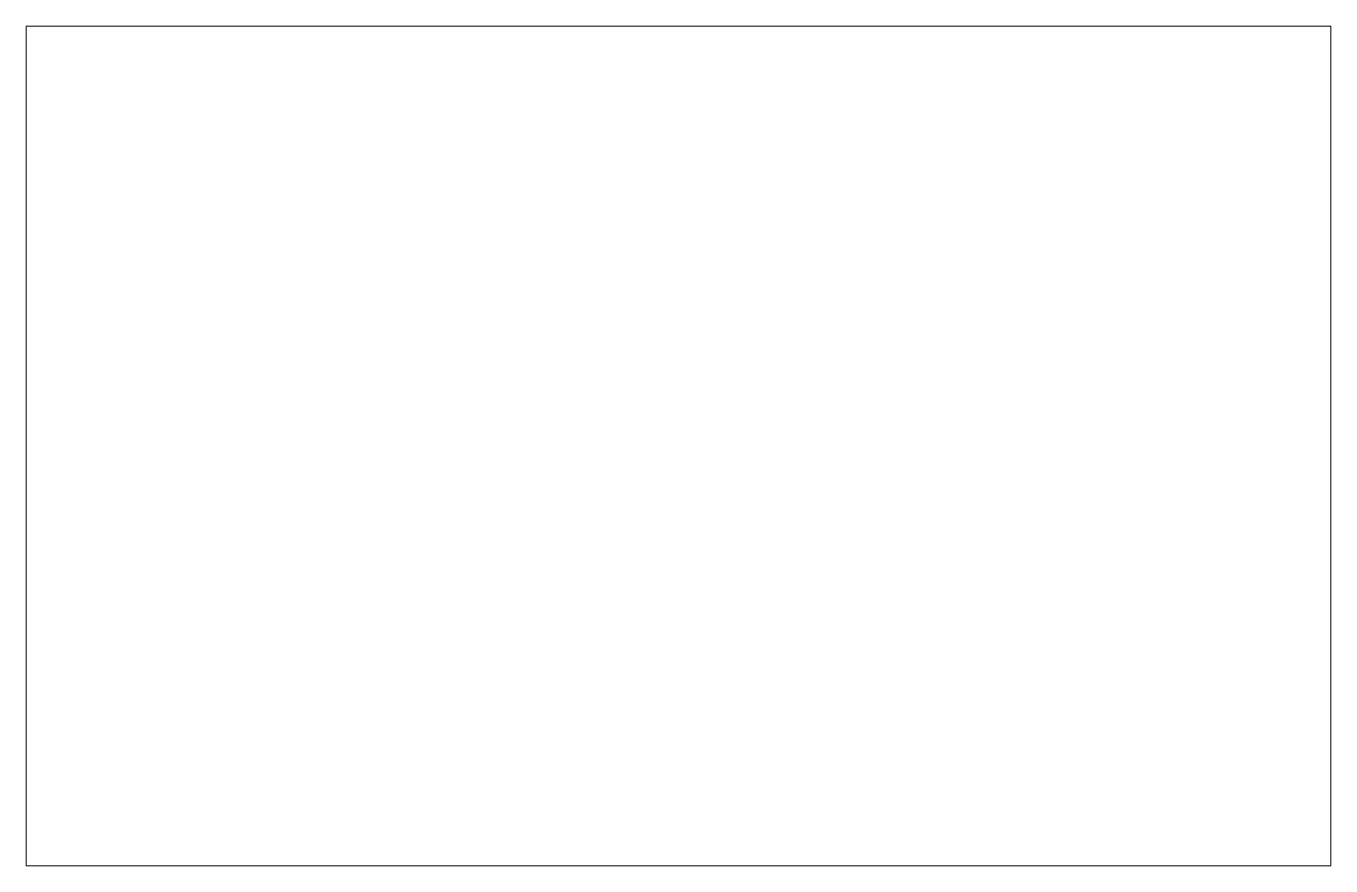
# Model space of a CAD drawing. Header units: millimetres. Extents: x -29.5 to 29.5, y -19 to 19.
import ezdxf

# ---------------------------------------------------------------- set-up
doc = ezdxf.new("R2010")
doc.units = ezdxf.units.MM
doc.layers.add('OrangeRX-TX-Module_Cuout', color=1, linetype='CONTINUOUS', lineweight=0)

msp = doc.modelspace()

# ---------------------------------------------------------------- linework, layer by layer
at = {"layer": 'OrangeRX-TX-Module_Cuout'}
for p, q in [((-29.5, -19), (-29.5, 19)), ((-29.5, 19), (29.5, 19)), ((29.5, -19), (29.5, 19)), ((29.5, -19), (-29.5, -19))]:
    msp.add_line(p, q, dxfattribs=at)

doc.saveas('drawing.dxf')
